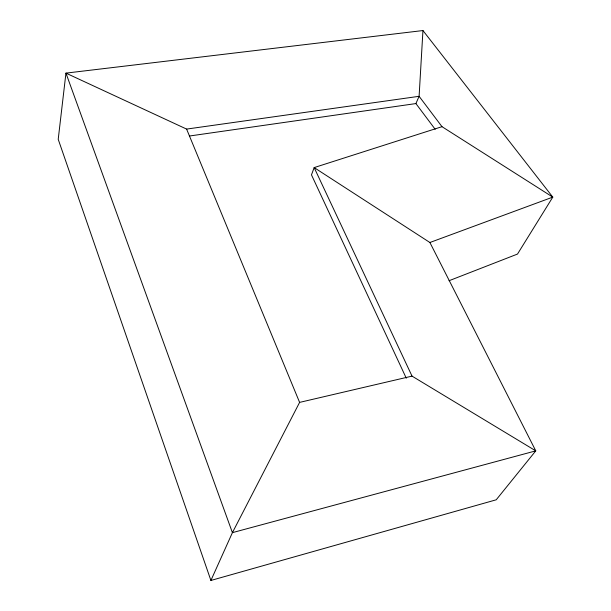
<?xml version="1.0" encoding="UTF-8"?>
<svg xmlns="http://www.w3.org/2000/svg" width="611" height="611" viewBox="0 0 611 611"><rect width="100%" height="100%" fill="white"/><g stroke="black" fill="none" stroke-linecap="round" stroke-linejoin="round"><path stroke-width="0.92" d="M406.284 378.194L311.473 174.861L314.161 167.59L429.9 242.506L535.771 450.857L496.216 499.798L210.91 580.45L58.213 139.3L65.95 73.121L422.949 30.55L419.108 96.309L415.908 103.572L189.532 136.001M210.91 580.45L232.409 532.647L299.604 402.389L412.035 376.124L535.771 450.857L232.409 532.647L65.95 73.121L186.607 129.089L419.108 96.309L441.997 126.676L552.787 197.116L517.502 254.061L449.024 280.732M429.9 242.506L552.787 197.116L422.949 30.55M441.997 126.676L314.161 167.59L412.035 376.124M415.908 103.572L435.192 129.303M186.607 129.089L299.604 402.389"/></g></svg>
